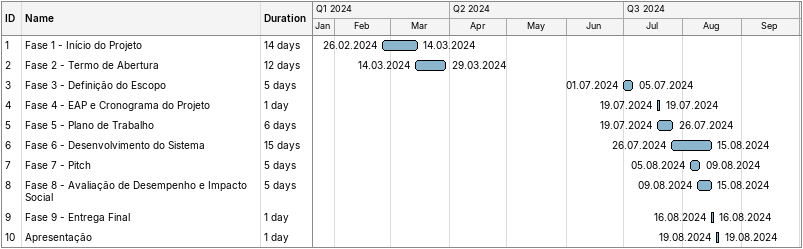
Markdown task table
| ID | Task | Duration | Start | Finish |
|---|---|---|---|---|
| 1 | Fase 1 - Início do Projeto | 14d | 2024-02-26 | 2024-03-14 |
| 2 | Fase 2 - Termo de Abertura | 12d | 2024-03-14 | 2024-03-29 |
| 3 | Fase 3 - Definição do Escopo | 5d | 2024-07-01 | 2024-07-05 |
| 4 | Fase 4 - EAP e Cronograma do Projeto | 1d | 2024-07-19 | 2024-07-19 |
| 5 | Fase 5 - Plano de Trabalho | 6d | 2024-07-19 | 2024-07-26 |
| 6 | Fase 6 - Desenvolvimento do Sistema | 15d | 2024-07-26 | 2024-08-15 |
| 7 | Fase 7 - Pitch | 5d | 2024-08-05 | 2024-08-09 |
| 8 | Fase 8 - Avaliação de Desempenho e Impacto Social | 5d | 2024-08-09 | 2024-08-15 |
| 9 | Fase 9 - Entrega Final | 1d | 2024-08-16 | 2024-08-16 |
| 10 | Apresentação | 1d | 2024-08-19 | 2024-08-19 |
